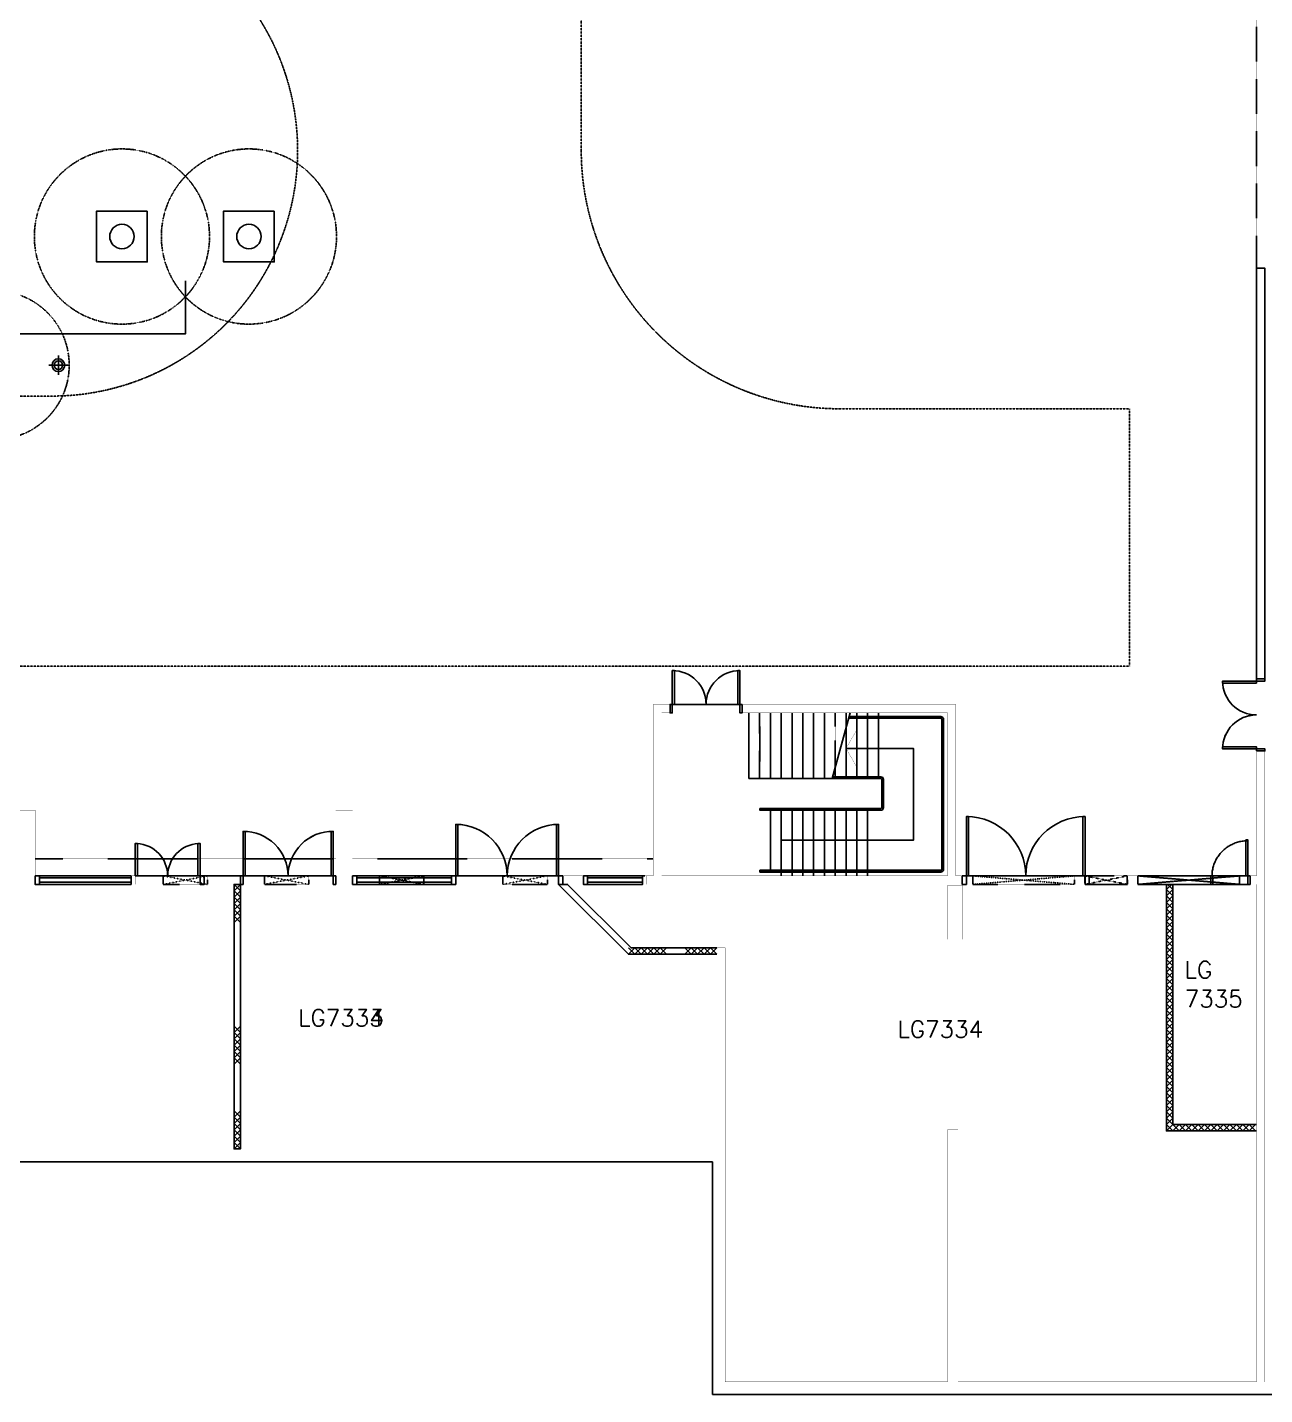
# Model space of a CAD drawing. Header units: millimetres. Extents: x -203861 to 22103, y -44552 to 100121.
# Drawn here: x -98234 to -69006, y -44552 to -12260 of the extents above; entities that cross this region are included whole.
import ezdxf

# ---------------------------------------------------------------- set-up
doc = ezdxf.new("R2010")
doc.units = ezdxf.units.MM
for name, pattern in [('S1097a$0$DOT', [0.25, 0, -0.25]), ('S1097a$0$HIDDEN', [0.375, 0.25, -0.125]), ('s2097a$0$DASHED', [0.75, 0.5, -0.25]), ('s2097a$0$HIDDEN', [0.375, 0.25, -0.125]), ('s2097a$0$LG7$0$DOT', [0.25, 0, -0.25]), ('s2097a$0$LG7$0$HIDDEN', [0.375, 0.25, -0.125])]:
    doc.linetypes.add(name, pattern=pattern)
for name, color, linetype in [('S1097a$0$20', 1, 'Continuous'), ('S1097a$0$22', 7, 'Continuous'), ('S1097a$0$23', 7, 'Continuous'), ('S1097a$0$25', 7, 'Continuous'), ('S1097a$0$30', 7, 'Continuous'), ('S1097a$0$41', 7, 'Continuous'), ('S1097a$0$6', 7, 'Continuous'), ('S1097a$0$9', 7, 'Continuous'), ('S1097a$0$ROOM-NO', 4, 'Continuous'), ('s2097a$0$EVA', 7, 's2097a$0$HIDDEN'), ('s2097a$0$LG7$0$20', 1, 'Continuous'), ('s2097a$0$LG7$0$22', 7, 'Continuous'), ('s2097a$0$LG7$0$23', 7, 'Continuous'), ('s2097a$0$LG7$0$25', 7, 'Continuous'), ('s2097a$0$LG7$0$30', 7, 'Continuous'), ('s2097a$0$LG7$0$41', 7, 'Continuous'), ('s2097a$0$LG7$0$6', 7, 'Continuous'), ('s2097a$0$LG7$0$9', 7, 'Continuous'), ('s2097a$0$ROOM-NO', 4, 'Continuous'), ('s2097a$0$XX00', 8, 'Continuous')]:
    doc.layers.add(name, color=color, linetype=linetype)
doc.styles.add('S1097a$0$STANDARD', font='SIMPLEX')
doc.styles.add('s2097a$0$STANDARD', font='SIMPLEX')

# ---------------------------------------------------------------- blocks, each defined once
blk = doc.blocks.new('S1097a$0$D1700A')
at = {"layer": 'S1097a$0$30', "color": 14, "linetype": 'Continuous'}
for points in [[(0.05, 0.2), (0.05, 1), (0.1, 1), (0.1, 0.2)], [(1.6, 0.2), (1.6, 1), (1.65, 1), (1.65, 0.2)], [(0, 0.2), (0, 0), (0.05, 0), (0.05, 0.2)], [(1.65, 0.2), (1.65, 0), (1.7, 0), (1.7, 0.2)]]:
    blk.add_lwpolyline(points, close=True, dxfattribs=at)
for centre, start, end in [((0.05, 0.200001), 0, 90), ((1.65001, 0.200001), 90, 180)]:
    blk.add_arc(centre, 0.800005, start, end, dxfattribs=at)
blk = doc.blocks.new('S1097a$0$HAT15')
at = {"layer": 'S1097a$0$22', "color": 14, "linetype": 'Continuous'}
for p, q in [((0, 0), (0.15, 0.15)), ((0, 0.15), (0.15, 0))]:
    blk.add_line(p, q, dxfattribs=at)
blk = doc.blocks.new('S1097a$0$H900')
at = {"layer": 'S1097a$0$22', "color": 1, "linetype": 'Continuous'}
for points in [[(0, 0), (0.15, 0.15), (0.3, 0), (0.45, 0.15), (0.6, 0), (0.75, 0.15), (0.9, 0)], [(0, 0.15), (0.15, 0), (0.3, 0.15), (0.45, 0), (0.6, 0.15), (0.75, 0), (0.9, 0.15)]]:
    blk.add_lwpolyline(points, dxfattribs=at)
blk = doc.blocks.new('S1097a$0$D950A')
at = {"layer": 'S1097a$0$41', "color": 14, "linetype": 'Continuous'}
for points in [[(0.05, 0.2), (0.1, 0.2), (0.1, 1.05), (0.05, 1.05)], [(0.05, 0.2), (0, 0.2), (0, 0), (0.05, 0)], [(0.93, 0.2), (0.88, 0.2), (0.88, 0), (0.93, 0)]]:
    blk.add_lwpolyline(points, close=True, dxfattribs=at)
blk.add_lwpolyline([(0.900002, 0.2, 0.033493), (0.89269, 0.308376, 0.033411), (0.871038, 0.414821, 0.033356), (0.835222, 0.517726, 0.033134), (0.786123, 0.615001, 0.033041), (0.724226, 0.705382, 0.032744), (0.651042, 0.7869, 0.03264), (0.567301, 0.858558, 0.03235), (0.475001, 0.918803, 0.032262), (0.375162, 0.96684, 0.032054), (0.269997, 1.00172, 0.032004), (0.160901, 1.022879, 0.031929), (0.05, 1.030002)], format="xyb", dxfattribs=at)
blk = doc.blocks.new('S1097a$0$H1200')
at = {"layer": 'S1097a$0$22', "color": 14, "linetype": 'Continuous'}
for points in [[(0, 0), (0.15, 0.15), (0.3, 0), (0.45, 0.15), (0.6, 0), (0.75, 0.15), (0.9, 0), (1.05, 0.15), (1.2, 0)], [(0, 0.15), (0.15, 0), (0.3, 0.15), (0.45, 0), (0.6, 0.15), (0.75, 0), (0.9, 0.15), (1.05, 0), (1.2, 0.15)]]:
    blk.add_lwpolyline(points, dxfattribs=at)
blk = doc.blocks.new('S1097a')
at = {"layer": 'S1097a$0$20', "color": 10, "linetype": 'Continuous', "const_width": 5}
blk.add_lwpolyline([(-69000, -17950), (-69200, -17950), (-69200, -27650), (-69000, -27650)], close=True, dxfattribs=at)
at = {"layer": 'S1097a$0$20', "color": 14, "linetype": 'Continuous', "const_width": 5}
for points in [[(-83600, -32500), (-83600, -32500), (-83600, -32300), (-83450, -32300), (-83450, -28250), (-83050, -28250), (-83050, -28450), (-83250, -28450), (-83250, -32300), (-76500, -32300), (-76500, -28450), (-81350, -28450), (-81350, -28250), (-76300, -28250), (-76300, -32300), (-76150, -32300), (-76150, -32500), (-83600, -32500)], [(-81950, -38750), (-81950, -34000)], [(-81750, -34000), (-81950, -34000)], [(-81750, -38750), (-81750, -34000)]]:
    blk.add_lwpolyline(points, dxfattribs=at)
at = {"layer": 'S1097a$0$20', "color": 10, "linetype": 'Continuous', "const_width": 5}
blk.add_lwpolyline([(-69200, -44250), (-69200, -32500), (-69350, -32500), (-69350, -32300), (-69200, -32300), (-69200, -29350), (-69000, -29350), (-69000, -44250)], dxfattribs=at)
at = {"layer": 'S1097a$0$20', "color": 14, "linetype": 'Continuous', "const_width": 5}
for points in [[(-95685, -32500), (-98050, -32500), (-98050, -32300), (-95685, -32300)], [(-94155, -32500), (-93200, -32500), (-93200, -32300), (-94155, -32300)], [(-88115, -32500), (-90550, -32500), (-90550, -32300), (-88115, -32300)], [(-83600, -32500), (-85685, -32500), (-85685, -32300), (-83600, -32300)], [(-70280, -32500), (-73150, -32500), (-73150, -32300), (-70280, -32300)]]:
    blk.add_lwpolyline(points, close=True, dxfattribs=at)
at = {"layer": 'S1097a$0$20', "color": 14, "linetype": 'S1097a$0$DOT'}
for points in [[(-95025, -32500), (-95025, -32300), (-93975, -32300), (-93975, -32500), (-95025, -32300), (-95025, -32500), (-93975, -32300), (-93975, -32500), (-95025, -32500)], [(-92635, -32500), (-92635, -32300), (-91585, -32300), (-91585, -32500), (-92635, -32300), (-92635, -32500), (-91585, -32300), (-91585, -32500), (-92635, -32500)], [(-89915, -32500), (-89915, -32300), (-88865, -32300), (-88865, -32500), (-89915, -32300), (-89915, -32500), (-88865, -32300), (-88865, -32500), (-89915, -32500)], [(-87000, -32500), (-87000, -32300), (-85950, -32300), (-85950, -32500), (-87000, -32300), (-87000, -32500), (-85950, -32300), (-85950, -32500), (-87000, -32500)], [(-75900, -32500), (-75900, -32300), (-73500, -32300), (-73500, -32500), (-75900, -32300), (-75900, -32500), (-73500, -32300), (-73500, -32500), (-75900, -32500)], [(-73250, -32500), (-73250, -32300), (-72250, -32300), (-72250, -32500), (-73250, -32300), (-73250, -32500), (-72250, -32300), (-72250, -32500), (-73250, -32500)], [(-72000, -32500), (-72000, -32300), (-69600, -32300), (-69600, -32500), (-72000, -32300), (-72000, -32500), (-69600, -32300), (-69600, -32500), (-72000, -32500)]]:
    blk.add_lwpolyline(points, dxfattribs=at)
at = {"layer": 'S1097a$0$20', "color": 14, "linetype": 'Continuous'}
blk.add_lwpolyline([(-93200, -32500), (-93350, -32500), (-93350, -38750), (-93200, -38750)], close=True, dxfattribs=at)
for points in [[(-81950, -34000), (-83972, -34000), (-85472, -32500), (-85685, -32500), (-84035, -34150), (-81950, -34150)], [(-71325, -32500), (-71325, -38325), (-69200, -38325)], [(-71175, -32500), (-71175, -38175), (-69200, -38175)]]:
    blk.add_lwpolyline(points, dxfattribs=at)
at = {"layer": 'S1097a$0$22', "color": 14, "linetype": 'Continuous'}
for points in [[(-71175, -33375), (-71325, -33225), (-71175, -33075), (-71325, -32925), (-71175, -32775), (-71325, -32625), (-71200, -32500)], [(-71325, -33375), (-71175, -33225), (-71325, -33075), (-71175, -32925), (-71325, -32775), (-71175, -32625), (-71300, -32500)]]:
    blk.add_lwpolyline(points, dxfattribs=at)
at = {"layer": 'S1097a$0$23', "color": 2, "linetype": 'S1097a$0$HIDDEN'}
for p, q in [((-90950, -31900), (-98050, -31900)), ((-83450, -31900), (-90550, -31900))]:
    blk.add_line(p, q, dxfattribs=at)
at = {"layer": 'S1097a$0$23', "color": 14, "linetype": 'Continuous'}
for points in [[(-98050, -32300), (-97950, -32300), (-97950, -32500), (-98050, -32500)], [(-95785, -32300), (-97950, -32300), (-97950, -32500), (-95785, -32500)], [(-97950, -32450), (-95785, -32450), (-95785, -32350), (-97950, -32350)], [(-90550, -32500), (-90450, -32500), (-90450, -32300), (-90550, -32300)], [(-90450, -32500), (-88215, -32500), (-88215, -32300), (-90450, -32300)], [(-90450, -32450), (-88215, -32450), (-88215, -32350), (-90450, -32350)], [(-85000, -32500), (-83700, -32500), (-83700, -32300), (-85000, -32300)], [(-85000, -32350), (-83700, -32350), (-83700, -32450), (-85000, -32450)]]:
    blk.add_lwpolyline(points, close=True, dxfattribs=at)
at = {"layer": 'S1097a$0$25', "color": 14, "linetype": 'Continuous'}
for p, q in [((-81350, -28250), (-83050, -28250)), ((-95685, -32300), (-90950, -32300)), ((-88115, -32300), (-85685, -32300)), ((-83650, -32300), (-84600, -32300)), ((-76050, -32300), (-73250, -32300)), ((-70280, -32300), (-69350, -32300)), ((-70280, -32500), (-69350, -32500))]:
    blk.add_line(p, q, dxfattribs=at)
at = {"layer": 'S1097a$0$25', "color": 10, "linetype": 'S1097a$0$HIDDEN'}
for p, q in [((-81190, -30000), (-81190, -28450)), ((-80935, -30000), (-80935, -28450)), ((-80680, -30000), (-80680, -28450)), ((-80425, -30000), (-80425, -28450)), ((-80170, -30000), (-80170, -28450)), ((-79915, -30000), (-79915, -28450)), ((-79660, -30000), (-79660, -28450)), ((-79405, -30000), (-79405, -28450)), ((-79150, -29773), (-79150, -28450)), ((-78895, -28822), (-78895, -28450)), ((-81190, -30000), (-79221, -30000))]:
    blk.add_line(p, q, dxfattribs=at)
at = {"layer": 'S1097a$0$25', "color": 10, "linetype": 'Continuous'}
for p, q in [((-78795, -28450), (-79221, -30000)), ((-76655, -28579), (-78830, -28579)), ((-76655, -28539), (-78820, -28539)), ((-78640, -28539), (-78640, -28449)), ((-78640, -29960), (-78640, -28579)), ((-78385, -28539), (-78385, -28449)), ((-78385, -29960), (-78385, -28579)), ((-78130, -28539), (-78130, -28449)), ((-78130, -29960), (-78130, -28579)), ((-76630, -32144), (-76630, -28604)), ((-76590, -32144), (-76590, -28604)), ((-78895, -29960), (-78895, -28822)), ((-78075, -30000), (-79221, -30000)), ((-78075, -29960), (-79211, -29960)), ((-79150, -29960), (-79150, -29773)), ((-78050, -30025), (-78050, -30685)), ((-78010, -30025), (-78010, -30685)), ((-80680, -30750), (-80680, -32169)), ((-80425, -30750), (-80425, -32169)), ((-80170, -30750), (-80170, -32169)), ((-79915, -30750), (-79915, -32169)), ((-79660, -30750), (-79660, -32169)), ((-79405, -30750), (-79405, -32169)), ((-79150, -30750), (-79150, -32169)), ((-78895, -30750), (-78895, -32169)), ((-78640, -30750), (-78640, -32169)), ((-78385, -30750), (-78385, -32169)), ((-80425, -32209), (-80425, -32299)), ((-80170, -32209), (-80170, -32299)), ((-79915, -32209), (-79915, -32299)), ((-79660, -32209), (-79660, -32299)), ((-79405, -32209), (-79405, -32299)), ((-79150, -32209), (-79150, -32299)), ((-78895, -32209), (-78895, -32299)), ((-78640, -32209), (-78640, -32299)), ((-78385, -32209), (-78385, -32299))]:
    blk.add_line(p, q, dxfattribs=at)
for points in [[(-94500, -18250), (-94500, -19500), (-129000, -19500)], [(-78895, -29289), (-77305, -29289), (-77305, -31459), (-80425, -31459)], [(-78075, -30750), (-80930, -30750), (-80930, -30710), (-78075, -30710)], [(-76655, -32169), (-80930, -32169), (-80930, -32209), (-76655, -32209)]]:
    blk.add_lwpolyline(points, dxfattribs=at)
at = {"layer": 'S1097a$0$25', "color": 10, "linetype": 'Continuous', "const_width": 5}
for points in [[(-78895, -29289), (-78645, -28856)], [(-78895, -29289), (-78645, -29722)]]:
    blk.add_lwpolyline(points, dxfattribs=at)
at = {"layer": 'S1097a$0$25', "color": 10, "linetype": 'Continuous'}
for centre, radius, start, end in [((-76655, -28604), 65, 0, 90), ((-76655, -28604), 25, 0, 90), ((-78075, -30025), 65, 0, 90), ((-78075, -30025), 25, 0, 90), ((-78075, -30685), 25, 270, 0), ((-78075, -30685), 65, 270, 0), ((-76655, -32144), 25, 270, 0), ((-76655, -32144), 65, 270, 0)]:
    blk.add_arc(centre, radius, start, end, dxfattribs=at)
at = {"layer": 'S1097a$0$30', "color": 14, "linetype": 'Continuous'}
for points in [[(-76050, -32300), (-76000, -32300), (-76000, -30900), (-76050, -30900)], [(-73300, -32300), (-73250, -32300), (-73250, -30900), (-73300, -30900)], [(-93140, -32300), (-93090, -32300), (-93090, -31251), (-93140, -31251)], [(-91060, -32300), (-91010, -32300), (-91010, -31251), (-91060, -31251)], [(-88115, -32300), (-88065, -32300), (-88065, -31085), (-88115, -31085)], [(-85735, -32300), (-85685, -32300), (-85685, -31085), (-85735, -31085)], [(-95685, -32300), (-95635, -32300), (-95635, -31535), (-95685, -31535)], [(-94205, -32300), (-94155, -32300), (-94155, -31535), (-94205, -31535)], [(-94155, -32300), (-94055, -32300), (-94055, -32500), (-94155, -32500)], [(-93200, -32300), (-93140, -32300), (-93140, -32500), (-93200, -32500)], [(-91010, -32300), (-90950, -32300), (-90950, -32500), (-91010, -32500)], [(-88215, -32500), (-88115, -32500), (-88115, -32300), (-88215, -32300)], [(-85585, -32300), (-85685, -32300), (-85685, -32500), (-85585, -32500)], [(-85000, -32300), (-85100, -32300), (-85100, -32500), (-85000, -32500)], [(-76150, -32500), (-76050, -32500), (-76050, -32300), (-76150, -32300)], [(-73250, -32500), (-73150, -32500), (-73150, -32300), (-73250, -32300)]]:
    blk.add_lwpolyline(points, close=True, dxfattribs=at)
for centre, radius, start, end in [((-76050, -32300), 1400, 0, 90), ((-73250, -32300), 1400, 90, 180), ((-93124, -32300), 1049, 0, 90.8961), ((-91026, -32300), 1049, 89.1039, 180), ((-88116, -32300), 1217, 0, 89.9247), ((-85683, -32300), 1217, 90.0753, 180), ((-95685, -32300), 765, 0, 86.8023), ((-94154, -32300), 765, 93.1977, 180)]:
    blk.add_arc(centre, radius, start, end, dxfattribs=at)
at = {"layer": 'S1097a$0$6', "color": 14, "linetype": 'Continuous', "const_width": 5}
for points in [[(-98450, -32500), (-98050, -32500), (-98050, -30750), (-98450, -30750)], [(-90950, -32500), (-90550, -32500), (-90550, -30750), (-90950, -30750)], [(-76500, -32525), (-76150, -32525), (-76150, -33800), (-76500, -33800)]]:
    blk.add_lwpolyline(points, close=True, dxfattribs=at)
at = {"layer": 'S1097a$0$9', "color": 14, "linetype": 'Continuous', "const_width": 5}
for points in [[(-130000, -32600), (-122550, -32600), (-122550, -39050), (-120750, -39050), (-120750, -39500), (-120450, -39500), (-120450, -39050), (-82050, -39050), (-82050, -44550), (-52353, -44550)], [(-81950, -38750), (-120450, -38750), (-120450, -38500), (-120750, -38500), (-120750, -38750), (-122250, -38750), (-122250, -32500)], [(-69200, -44250), (-76250, -44250), (-76250, -38300), (-76500, -38300), (-76500, -44250), (-81750, -44250), (-81750, -38750)]]:
    blk.add_lwpolyline(points, dxfattribs=at)
at = {"zscale": 1000}
for name, p, xscale, yscale, rotation in [('S1097a$0$D1700A', (-81350, -28450), 999.994, -999.994, 180), ('S1097a$0$D1700A', (-69000, -29350), 999.9979999999999, 999.9979999999999, 90), ('S1097a$0$D950A', (-69350, -32500), 999.9979999999999, -999.9979999999999, 180), ('S1097a$0$H900', (-93200, -33400), 999.9979999999999, 999.9979999999999, 90), ('S1097a$0$H1200', (-71175, -34575), 999.9979999999999, 999.9979999999999, 90), ('S1097a$0$HAT15', (-83885, -34150), 999.9979999999999, 999.9979999999999, 90), ('S1097a$0$HAT15', (-83735, -34150), 999.9979999999999, 999.9979999999999, 90), ('S1097a$0$HAT15', (-83585, -34150), 999.9979999999999, 999.9979999999999, 90), ('S1097a$0$HAT15', (-83435, -34150), 999.9979999999999, 999.9979999999999, 90), ('S1097a$0$HAT15', (-83285, -34150), 999.9979999999999, 999.9979999999999, 90), ('S1097a$0$HAT15', (-83135, -34150), 999.9979999999999, 999.9979999999999, 90), ('S1097a$0$HAT15', (-82550, -34150), 999.9979999999999, 999.9979999999999, 90), ('S1097a$0$HAT15', (-82400, -34150), 999.9979999999999, 999.9979999999999, 90), ('S1097a$0$HAT15', (-82250, -34150), 999.9979999999999, 999.9979999999999, 90), ('S1097a$0$HAT15', (-82100, -34150), 999.9979999999999, 999.9979999999999, 90), ('S1097a$0$HAT15', (-81950, -34150), 999.9979999999999, 999.9979999999999, 90), ('S1097a$0$H1200', (-71175, -35775), 999.9979999999999, 999.9979999999999, 90), ('S1097a$0$H1200', (-71175, -36975), 999.9979999999999, 999.9979999999999, 90), ('S1097a$0$H900', (-93200, -36750), 999.9979999999999, 999.9979999999999, 90), ('S1097a$0$H1200', (-71175, -38175), 999.9979999999999, 999.9979999999999, 90), ('S1097a$0$H900', (-93200, -38750), 999.9979999999999, 999.9979999999999, 90)]:
    blk.add_blockref(name, p, dxfattribs=dict(at, xscale=xscale, yscale=yscale, rotation=rotation))
at = {"xscale": 999.9979999999999, "yscale": 999.9979999999999, "zscale": 1000}
for name, p in [('S1097a$0$H1200', (-71325, -38325)), ('S1097a$0$H900', (-70125, -38325))]:
    blk.add_blockref(name, p, dxfattribs=at)
at = {"layer": 'S1097a$0$ROOM-NO', "style": 'S1097a$0$STANDARD'}
for s, p in [('LG', (-70895, -34717)), ('7335', (-70895, -35403)), ('LG7333', (-91836, -35853)), ('LG7334', (-77679, -36121))]:
    blk.add_text(s, height=400, dxfattribs=at).set_placement(p)
blk = doc.blocks.new('s2097a$0$LG7$0$HAT15')
at = {"layer": 's2097a$0$LG7$0$22', "color": 14, "linetype": 'Continuous'}
for p, q in [((0, 0), (0.15, 0.15)), ((0, 0.15), (0.15, 0))]:
    blk.add_line(p, q, dxfattribs=at)
blk = doc.blocks.new('s2097a$0$LG7$0$D950A')
at = {"layer": 's2097a$0$LG7$0$41', "color": 14, "linetype": 'Continuous'}
for points in [[(0.05, 0.2), (0.1, 0.2), (0.1, 1.05), (0.05, 1.05)], [(0.05, 0.2), (0, 0.2), (0, 0), (0.05, 0)], [(0.93, 0.2), (0.88, 0.2), (0.88, 0), (0.93, 0)]]:
    blk.add_lwpolyline(points, close=True, dxfattribs=at)
blk.add_lwpolyline([(0.900002, 0.2, 0.033493), (0.89269, 0.308376, 0.033411), (0.871038, 0.414821, 0.033356), (0.835222, 0.517726, 0.033134), (0.786123, 0.615001, 0.033041), (0.724226, 0.705382, 0.032744), (0.651042, 0.7869, 0.03264), (0.567301, 0.858558, 0.03235), (0.475001, 0.918803, 0.032262), (0.375162, 0.96684, 0.032054), (0.269997, 1.00172, 0.032004), (0.160901, 1.022879, 0.031929), (0.05, 1.030002)], format="xyb", dxfattribs=at)
blk = doc.blocks.new('s2097a$0$LG7$0$D1700A')
at = {"layer": 's2097a$0$LG7$0$30', "color": 14, "linetype": 'Continuous'}
for points in [[(0.05, 0.2), (0.05, 1), (0.1, 1), (0.1, 0.2)], [(1.6, 0.2), (1.6, 1), (1.65, 1), (1.65, 0.2)], [(0, 0.2), (0, 0), (0.05, 0), (0.05, 0.2)], [(1.65, 0.2), (1.65, 0), (1.7, 0), (1.7, 0.2)]]:
    blk.add_lwpolyline(points, close=True, dxfattribs=at)
for centre, start, end in [((0.05, 0.200001), 0, 90), ((1.65001, 0.200001), 90, 180)]:
    blk.add_arc(centre, 0.800005, start, end, dxfattribs=at)
blk = doc.blocks.new('s2097a')
at = {"layer": 's2097a$0$EVA', "color": 8, "ltscale": 10}
blk.add_line((-131699.9, -20967.9), (-97649.9, -20967.9), dxfattribs=at)
blk.add_lwpolyline([(-85149.9, 4836.2), (-85149.9, -15167.9, 0.4142136), (-79049.9, -21267.9), (-72199.9, -21267.9), (-72199.9, -27349.8), (-151229.4, -27349.8)], format="xyb", dxfattribs=at)
blk.add_arc((-97649.9, -15167.9), 5800, 270, 49.26548, dxfattribs=at)
at = {"layer": 's2097a$0$LG7$0$20', "color": 10, "linetype": 'Continuous'}
blk.add_lwpolyline([(-68999.9, -18249.9), (-68999.9, -17949.9), (-69199.9, -17949.9), (-69199.9, -18249.9)], dxfattribs=at)
blk.add_lwpolyline([(-68999.9, -17949.9), (-69199.9, -17949.9), (-69199.9, -27649.9), (-68999.9, -27649.9)], close=True, dxfattribs=at)
at = {"layer": 's2097a$0$LG7$0$20', "color": 14, "linetype": 'Continuous', "const_width": 5}
for points in [[(-83599.7, -32499.9), (-83599.7, -32499.9), (-83599.7, -32299.9), (-83450.3, -32299.9), (-83450.1, -28249.9), (-83050.1, -28249.9), (-83050.1, -28449.9), (-83250.1, -28449.9), (-83250.3, -32299.9), (-76500.3, -32299.9), (-76500.1, -28449.9), (-81350.1, -28449.9), (-81350.1, -28249.9), (-76300.1, -28249.9), (-76300.3, -32299.9), (-76149.9, -32299.9), (-76149.9, -32499.9), (-83599.7, -32499.9)], [(-81949.9, -38749.9), (-81949.9, -33999.9)], [(-81749.9, -33999.9), (-81949.9, -33999.9)], [(-81749.9, -38749.9), (-81749.9, -33999.9)]]:
    blk.add_lwpolyline(points, dxfattribs=at)
at = {"layer": 's2097a$0$LG7$0$20', "color": 10, "linetype": 'Continuous', "const_width": 5}
blk.add_lwpolyline([(-69199.9, -44249.9), (-69199.9, -32499.9), (-69349.9, -32499.9), (-69349.9, -32299.9), (-69199.9, -32299.9), (-69199.9, -29349.9), (-68999.9, -29349.9), (-68999.9, -44249.9)], dxfattribs=at)
at = {"layer": 's2097a$0$LG7$0$20', "color": 14, "linetype": 'Continuous', "const_width": 5}
for points in [[(-95684.9, -32499.9), (-98049.9, -32499.9), (-98049.9, -32299.9), (-95684.9, -32299.9)], [(-94154.9, -32499.9), (-93199.9, -32499.9), (-93199.9, -32299.9), (-94154.9, -32299.9)], [(-88114.9, -32499.9), (-90549.9, -32499.9), (-90549.9, -32299.9), (-88114.9, -32299.9)], [(-83599.7, -32499.9), (-85684.7, -32499.9), (-85684.7, -32299.9), (-83599.7, -32299.9)], [(-70279.9, -32499.9), (-73149.9, -32499.9), (-73149.9, -32299.9), (-70279.9, -32299.9)]]:
    blk.add_lwpolyline(points, close=True, dxfattribs=at)
at = {"layer": 's2097a$0$LG7$0$20', "color": 14, "linetype": 'Continuous'}
blk.add_lwpolyline([(-93199.9, -32499.9), (-93349.9, -32499.9), (-93349.9, -38749.9), (-93199.9, -38749.9)], close=True, dxfattribs=at)
at = {"layer": 's2097a$0$LG7$0$20', "color": 14, "linetype": 's2097a$0$LG7$0$DOT'}
for points in [[(-89914.9, -32499.9), (-89914.9, -32299.9), (-88864.9, -32299.9), (-88864.9, -32499.9), (-89914.9, -32299.9), (-89914.9, -32499.9), (-88864.9, -32299.9), (-88864.9, -32499.9), (-89914.9, -32499.9)], [(-73250.3, -32499.9), (-73250.3, -32299.9), (-72250.3, -32299.9), (-72250.3, -32499.9), (-73250.3, -32299.9), (-73250.3, -32499.9), (-72250.3, -32299.9), (-72250.3, -32499.9), (-73250.3, -32499.9)], [(-71999.9, -32499.9), (-71999.9, -32299.9), (-69599.9, -32299.9), (-69599.9, -32499.9), (-71999.9, -32299.9), (-71999.9, -32499.9), (-69599.9, -32299.9), (-69599.9, -32499.9), (-71999.9, -32499.9)]]:
    blk.add_lwpolyline(points, dxfattribs=at)
at = {"layer": 's2097a$0$LG7$0$20', "color": 14, "linetype": 'Continuous'}
for points in [[(-81949.9, -33999.9), (-83972.5, -33999.9), (-85472.5, -32499.9), (-85684.7, -32499.9), (-84034.7, -34149.9), (-81949.9, -34149.9)], [(-71324.9, -32499.9), (-71324.9, -38324.9), (-69199.9, -38324.9)], [(-71174.9, -32499.9), (-71174.9, -38174.9), (-69199.9, -38174.9)]]:
    blk.add_lwpolyline(points, dxfattribs=at)
at = {"layer": 's2097a$0$LG7$0$23', "color": 1, "linetype": 's2097a$0$LG7$0$HIDDEN'}
blk.add_line((-69199.9, -17949.9), (-69199.9, -12024.8), dxfattribs=at)
at = {"layer": 's2097a$0$LG7$0$23', "color": 14, "linetype": 'Continuous'}
for points in [[(-98049.9, -32299.9), (-97949.9, -32299.9), (-97949.9, -32499.9), (-98049.9, -32499.9)], [(-95784.9, -32299.9), (-97949.9, -32299.9), (-97949.9, -32499.9), (-95784.9, -32499.9)], [(-97949.9, -32449.9), (-95784.9, -32449.9), (-95784.9, -32349.9), (-97949.9, -32349.9)], [(-90549.9, -32499.9), (-90449.9, -32499.9), (-90449.9, -32299.9), (-90549.9, -32299.9)], [(-90449.9, -32499.9), (-88214.9, -32499.9), (-88214.9, -32299.9), (-90449.9, -32299.9)], [(-90449.9, -32449.9), (-88214.9, -32449.9), (-88214.9, -32349.9), (-90449.9, -32349.9)], [(-84999.7, -32499.9), (-83699.7, -32499.9), (-83699.7, -32299.9), (-84999.7, -32299.9)], [(-84999.7, -32349.9), (-83699.7, -32349.9), (-83699.7, -32449.9), (-84999.7, -32449.9)]]:
    blk.add_lwpolyline(points, close=True, dxfattribs=at)
at = {"layer": 's2097a$0$LG7$0$25', "color": 14, "linetype": 'Continuous'}
for p, q in [((-81350.1, -28249.9), (-83050.1, -28249.9)), ((-95684.9, -32299.9), (-90949.9, -32299.9)), ((-88114.9, -32299.9), (-85684.7, -32299.9)), ((-83649.7, -32299.9), (-84599.7, -32299.9)), ((-76049.9, -32299.9), (-73249.9, -32299.9)), ((-70279.9, -32299.9), (-69349.9, -32299.9)), ((-70279.9, -32499.9), (-69349.9, -32499.9))]:
    blk.add_line(p, q, dxfattribs=at)
at = {"layer": 's2097a$0$LG7$0$25', "color": 10, "linetype": 's2097a$0$LG7$0$HIDDEN'}
for p, q in [((-81190.2, -30000.2), (-81190.2, -28449.9)), ((-80935.2, -30000.2), (-80935.2, -28449.9)), ((-80680.2, -30000.2), (-80680.2, -28449.9)), ((-80425.2, -30000.2), (-80425.2, -28449.9)), ((-80170.2, -30000.2), (-80170.2, -28449.9)), ((-79915.2, -30000.2), (-79915.2, -28449.9)), ((-79660.2, -30000.2), (-79660.2, -28449.9)), ((-79405.2, -30000.2), (-79405.2, -28449.9)), ((-79150.2, -29773.4), (-79150.2, -28449.9)), ((-78895.2, -28821.6), (-78895.2, -28449.9)), ((-81190.2, -30000.2), (-79221.4, -30000.2))]:
    blk.add_line(p, q, dxfattribs=at)
at = {"layer": 's2097a$0$LG7$0$25', "color": 10, "linetype": 'Continuous'}
for p, q in [((-78795, -28449.9), (-79221.4, -30000.2)), ((-76655.3, -28579.1), (-78830.2, -28579.1)), ((-76655.3, -28539.1), (-78819.5, -28539.1)), ((-78640.2, -28539.1), (-78640.2, -28449.1)), ((-78640.2, -29960.2), (-78640.2, -28579.1)), ((-78385.2, -28539.1), (-78385.2, -28449.1)), ((-78385.2, -29960.2), (-78385.2, -28579.1)), ((-78130.2, -28539.1), (-78130.2, -28449.1)), ((-78130.2, -29960.2), (-78130.2, -28579.1)), ((-76630.3, -32144.2), (-76630.3, -28604.1)), ((-76590.3, -32144.2), (-76590.3, -28604.1)), ((-78895.2, -29960.2), (-78895.2, -28821.6)), ((-78075.2, -30000.2), (-79221.4, -30000.2)), ((-78075.2, -29960.2), (-79210.7, -29960.2)), ((-79150.2, -29960.2), (-79150.2, -29773.4)), ((-78050.2, -30025.2), (-78050.2, -30685.2)), ((-78010.2, -30025.2), (-78010.2, -30685.2)), ((-80680.2, -30750.2), (-80680.2, -32169.2)), ((-80425.2, -30750.2), (-80425.2, -32169.2)), ((-80170.2, -30750.2), (-80170.2, -32169.2)), ((-79915.2, -30750.2), (-79915.2, -32169.2)), ((-79660.2, -30750.2), (-79660.2, -32169.2)), ((-79405.2, -30750.2), (-79405.2, -32169.2)), ((-79150.2, -30750.2), (-79150.2, -32169.2)), ((-78895.2, -30750.2), (-78895.2, -32169.2)), ((-78640.2, -30750.2), (-78640.2, -32169.2)), ((-78385.2, -30750.2), (-78385.2, -32169.2)), ((-80425.2, -32209.2), (-80425.2, -32299.2)), ((-80170.2, -32209.2), (-80170.2, -32299.2)), ((-79915.2, -32209.2), (-79915.2, -32299.2)), ((-79660.2, -32209.2), (-79660.2, -32299.2)), ((-79405.2, -32209.2), (-79405.2, -32299.2)), ((-79150.2, -32209.2), (-79150.2, -32299.2)), ((-78895.2, -32209.2), (-78895.2, -32299.2)), ((-78640.2, -32209.2), (-78640.2, -32299.2)), ((-78385.2, -32209.2), (-78385.2, -32299.2))]:
    blk.add_line(p, q, dxfattribs=at)
at = {"layer": 's2097a$0$LG7$0$25', "color": 10, "linetype": 'Continuous', "const_width": 5}
for points in [[(-78895.2, -29289.2), (-78645.2, -28856.2)], [(-78895.2, -29289.2), (-78645.2, -29722.2)]]:
    blk.add_lwpolyline(points, dxfattribs=at)
at = {"layer": 's2097a$0$LG7$0$25', "color": 10, "linetype": 'Continuous'}
for points in [[(-78895.2, -29289.2), (-77305.2, -29289.2), (-77305.2, -31459.2), (-80425.2, -31459.2)], [(-78075.2, -30750.2), (-80930.2, -30750.2), (-80930.2, -30710.2), (-78075.2, -30710.2)], [(-76655.3, -32169.2), (-80930.2, -32169.2), (-80930.2, -32209.2), (-76655.3, -32209.2)]]:
    blk.add_lwpolyline(points, dxfattribs=at)
for centre, radius, start, end in [((-76655.3, -28604.1), 65, 0, 90), ((-76655.3, -28604.1), 25, 0, 90), ((-78075.2, -30025.2), 65, 0, 90), ((-78075.2, -30025.2), 25, 0, 90), ((-78075.2, -30685.2), 25, 270, 0), ((-78075.2, -30685.2), 65, 270, 0), ((-76655.3, -32144.2), 25, 270, 0), ((-76655.3, -32144.2), 65, 270, 0)]:
    blk.add_arc(centre, radius, start, end, dxfattribs=at)
at = {"layer": 's2097a$0$LG7$0$30', "color": 14, "linetype": 'Continuous'}
for points in [[(-76049.9, -32299.9), (-75999.9, -32299.9), (-75999.9, -30899.9), (-76049.9, -30899.9)], [(-73299.9, -32299.9), (-73249.9, -32299.9), (-73249.9, -30899.9), (-73299.9, -30899.9)], [(-93139.9, -32299.9), (-93089.9, -32299.9), (-93089.9, -31251.4), (-93139.9, -31251.4)], [(-91059.9, -32299.9), (-91009.9, -32299.9), (-91009.9, -31251.4), (-91059.9, -31251.4)], [(-88114.9, -32299.9), (-88064.9, -32299.9), (-88064.9, -31084.9), (-88114.9, -31084.9)], [(-85734.7, -32299.9), (-85684.7, -32299.9), (-85684.7, -31084.9), (-85734.7, -31084.9)], [(-95684.9, -32299.9), (-95634.9, -32299.9), (-95634.9, -31534.9), (-95684.9, -31534.9)], [(-94204.9, -32299.9), (-94154.9, -32299.9), (-94154.9, -31534.9), (-94204.9, -31534.9)], [(-94154.9, -32299.9), (-94054.9, -32299.9), (-94054.9, -32499.9), (-94154.9, -32499.9)], [(-93199.9, -32299.9), (-93139.9, -32299.9), (-93139.9, -32499.9), (-93199.9, -32499.9)], [(-91009.9, -32299.9), (-90949.9, -32299.9), (-90949.9, -32499.9), (-91009.9, -32499.9)], [(-88214.9, -32499.9), (-88114.9, -32499.9), (-88114.9, -32299.9), (-88214.9, -32299.9)], [(-85584.7, -32299.9), (-85684.7, -32299.9), (-85684.7, -32499.9), (-85584.7, -32499.9)], [(-84999.7, -32299.9), (-85099.7, -32299.9), (-85099.7, -32499.9), (-84999.7, -32499.9)], [(-76149.9, -32499.9), (-76049.9, -32499.9), (-76049.9, -32299.9), (-76149.9, -32299.9)], [(-73249.9, -32499.9), (-73149.9, -32499.9), (-73149.9, -32299.9), (-73249.9, -32299.9)]]:
    blk.add_lwpolyline(points, close=True, dxfattribs=at)
for centre, radius, start, end in [((-76049.9, -32299.9), 1400, 0, 90), ((-73249.9, -32299.9), 1400, 90, 180), ((-93123.5, -32299.9), 1048.6, 0, 90.89614), ((-91026.3, -32299.9), 1048.6, 89.10386, 180), ((-88116.5, -32299.9), 1216.7, 0, 89.92466), ((-85683.1, -32299.9), 1216.7, 90.07534, 180), ((-95685.4, -32299.9), 765.5, 0, 86.80228), ((-94154.4, -32299.9), 765.5, 93.19772, 180)]:
    blk.add_arc(centre, radius, start, end, dxfattribs=at)
at = {"layer": 's2097a$0$LG7$0$6', "color": 14, "linetype": 'Continuous', "const_width": 5}
for points in [[(-98449.9, -32499.9), (-98049.9, -32499.9), (-98049.9, -30749.9), (-98449.9, -30749.9)], [(-90949.9, -32499.9), (-90549.9, -32499.9), (-90549.9, -30749.9), (-90949.9, -30749.9)], [(-76500.3, -32524.9), (-76150.3, -32524.9), (-76150.3, -33799.9), (-76500.3, -33799.9)]]:
    blk.add_lwpolyline(points, close=True, dxfattribs=at)
at = {"layer": 's2097a$0$LG7$0$9', "color": 14, "linetype": 'Continuous'}
for p, q in [((-120449.9, -39049.9), (-82049.9, -39049.9)), ((-82049.9, -39049.9), (-82049.9, -44549.9)), ((-82049.9, -44549.9), (-52352.6, -44549.9))]:
    blk.add_line(p, q, dxfattribs=at)
at = {"layer": 's2097a$0$LG7$0$9', "color": 14, "linetype": 'Continuous', "const_width": 5}
for points in [[(-81949.9, -38749.9), (-120449.9, -38749.9), (-120449.9, -38499.9), (-120749.9, -38499.9), (-120749.9, -38749.9), (-122249.9, -38749.9), (-122249.9, -32499.9)], [(-69199.9, -44249.9), (-76250.3, -44249.9), (-76250.3, -38299.9), (-76500.3, -38299.9), (-76500.3, -44249.9), (-81749.9, -44249.9), (-81749.9, -38749.9)]]:
    blk.add_lwpolyline(points, dxfattribs=at)
at = {"layer": 's2097a$0$XX00', "color": 8, "linetype": 'Continuous'}
for p, q in [((-97499.9, -20468.9), (-97499.9, -20007.8)), ((-97730.5, -20238.4), (-97269.3, -20238.4))]:
    blk.add_line(p, q, dxfattribs=at)
for points in [[(-95399.9, -16599.9), (-96599.9, -16599.9), (-96599.9, -17799.9), (-95399.9, -17799.9)], [(-92399.9, -16599.9), (-93599.9, -16599.9), (-93599.9, -17799.9), (-92399.9, -17799.9)]]:
    blk.add_lwpolyline(points, close=True, dxfattribs=at)
at = {"layer": 's2097a$0$XX00', "color": 8, "linetype": 's2097a$0$DASHED', "ltscale": 0.08}
for centre, radius in [((-95999.9, -17199.9), 2068.9), ((-92999.9, -17199.9), 2068.9), ((-98999.9, -20238.4), 1754.5)]:
    blk.add_circle(centre, radius, dxfattribs=at)
at = {"layer": 's2097a$0$XX00', "color": 8, "linetype": 'Continuous'}
for centre, radius in [((-95999.9, -17199.9), 288.1), ((-92999.9, -17199.9), 288.1), ((-97499.9, -20238.4), 150), ((-97499.9, -20238.4), 100)]:
    blk.add_circle(centre, radius, dxfattribs=at)
at = {"zscale": 1000}
for name, p, xscale, yscale, rotation in [('s2097a$0$LG7$0$D1700A', (-68999.9, -29349.9), 999.9980000000214, 999.9980000000214, 90), ('s2097a$0$LG7$0$D950A', (-69349.9, -32499.9), 999.9980000001378, -999.9980000000214, 180), ('s2097a$0$LG7$0$HAT15', (-83884.7, -34149.9), 999.9980000000214, 999.9980000000214, 90), ('s2097a$0$LG7$0$HAT15', (-83734.7, -34149.9), 999.9980000000214, 999.9980000000214, 90), ('s2097a$0$LG7$0$HAT15', (-83584.7, -34149.9), 999.9980000000214, 999.9980000000214, 90), ('s2097a$0$LG7$0$HAT15', (-83434.7, -34149.9), 999.9980000000214, 999.9980000000214, 90), ('s2097a$0$LG7$0$HAT15', (-83284.7, -34149.9), 999.9980000000214, 999.9980000000214, 90), ('s2097a$0$LG7$0$HAT15', (-83134.7, -34149.9), 999.9980000000214, 999.9980000000214, 90), ('s2097a$0$LG7$0$HAT15', (-82549.9, -34149.9), 999.9980000000214, 999.9980000000214, 90), ('s2097a$0$LG7$0$HAT15', (-82399.9, -34149.9), 999.9980000000214, 999.9980000000214, 90), ('s2097a$0$LG7$0$HAT15', (-82249.9, -34149.9), 999.9980000000214, 999.9980000000214, 90), ('s2097a$0$LG7$0$HAT15', (-82099.9, -34149.9), 999.9980000000214, 999.9980000000214, 90), ('s2097a$0$LG7$0$HAT15', (-81949.9, -34149.9), 999.9980000000214, 999.9980000000214, 90)]:
    blk.add_blockref(name, p, dxfattribs=dict(at, xscale=xscale, yscale=yscale, rotation=rotation))
at = {"layer": 's2097a$0$ROOM-NO', "style": 's2097a$0$STANDARD'}
for s, p in [('LG', (-70894.9, -34717)), ('7335', (-70894.9, -35402.7)), ('LG7334', (-91835.8, -35852.7)), ('LG7334', (-77679.1, -36121))]:
    blk.add_text(s, height=400, dxfattribs=at).set_placement(p)

msp = doc.modelspace()

# ---------------------------------------------------------------- block references
for name in ['s2097a', 'S1097a']:
    msp.add_blockref(name, (0, 0))

doc.saveas('drawing.dxf')
